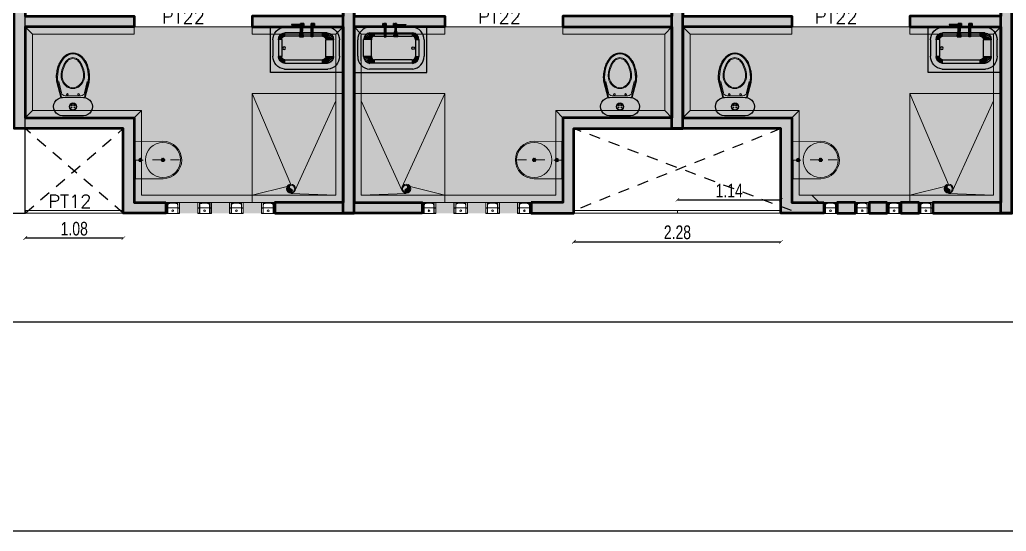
# Model space of a CAD drawing. Header units: metres. Extents: x 167 to 250, y 44 to 219.
# Drawn here: x 178.85 to 189.71, y 95.22 to 100.86 of the extents above; entities that cross this region are included whole.
import ezdxf

# ---------------------------------------------------------------- set-up
doc = ezdxf.new("R2010")
doc.units = ezdxf.units.M
doc.set_wipeout_variables(frame=1)
doc.linetypes.add('06-PT1-01$0$HIDDEN2', pattern=[0.1875, 0.125, -0.0625])
doc.linetypes.add('TRAZO_Y_PUNTO2', pattern=[0.5, 0.25, -0.125, 0, -0.125])
for name, color, linetype, lineweight in [('08', 8, 'Continuous', 0), ('A-MUEB-FIJO', 44, 'Continuous', 15), ('A-MURO', 7, 'Continuous', 50), ('A-PISO -ACHU', 55, 'Continuous', 0), ('A-PLAN-ACHU4', 251, 'Continuous', 5), ('A-PLAN-ACHU5', 252, 'Continuous', 5), ('A-PUER', 36, 'Continuous', 13), ('A_ACHURADO', 253, 'Continuous', 13), ('H_ACCESORIOS DESAGUES', 160, 'Continuous', 20), ('muros', 5, 'Continuous', 25), ('puntea', 253, '06-PT1-01$0$HIDDEN2', 25)]:
    doc.layers.add(name, color=color, linetype=linetype, lineweight=lineweight)
doc.layers.add('A_MOBILIARIO', color=8, linetype='Continuous')
doc.layers.add('A_TEXTO', color=130, linetype='Continuous')
doc.styles.add('CORDENADAS', font='romans.shx', dxfattribs={"height": 1})
doc.styles.add('ING_75', font='swisscl.ttf', dxfattribs={"height": 0.15})
doc.dimstyles.new('ESC_1_75_ING', dxfattribs={"dimtxt": 0.15, "dimasz": 0.04, "dimexe": 0, "dimexo": 0, "dimgap": 0.0263, "dimtad": 1, "dimzin": 4, "dimdsep": 46, "dimtxsty": 'ING_75', "dimblk": 'ARCHTICK', "dimcen": 0.06, "dimse1": 1, "dimse2": 1, "dimclrd": 256, "dimclre": 2, "dimclrt": 1, "dimadec": 0, "dimazin": 0, "dimtfac": 1, "dimtix": 1, "dimtmove": 2, "dimatfit": 3, "dimldrblk": 'ARCHTICK', "dimfxl": 0, "dimtvp": 1.75, "dimtolj": 1, "dimtzin": 4, "dimarcsym": 0})
pattern_1 = [(0, (0, -0.231), (0, 6.985), [5.08, -1.905]), (90, (0, -0.231), (-6.985, 4e-16), [5.08, -1.905])]
pattern_2 = [(0, (0, 0), (0, 6.985), [5.08, -1.905]), (90, (0, 0), (-6.985, 4e-16), [5.08, -1.905])]
pattern_3 = [(0, (5e-13, -0.625), (0, 6.985), [5.08, -1.905]), (90, (5e-13, -0.625), (-6.985, 4e-16), [5.08, -1.905])]

# ---------------------------------------------------------------- blocks, each defined once
blk = doc.blocks.new('Ventana')
at = {"layer": 'A-PLAN-ACHU4', "lineweight": 0}
blk.add_lwpolyline([(70.011, 22.304), (70.011, 22.184), (69.861, 22.184), (69.861, 22.304)], close=True, dxfattribs=at)
at = {"layer": 'A-PLAN-ACHU5', "lineweight": 0}
for points in [[(69.861, 22.244), (69.861, 22.304), (69.882, 22.304), (69.882, 22.244)], [(69.863, 22.246), (69.863, 22.303), (69.881, 22.303), (69.881, 22.246)], [(69.908, 22.304), (69.882, 22.304), (69.882, 22.279), (69.885, 22.279), (69.885, 22.301), (69.908, 22.301)], [(69.991, 22.244), (69.991, 22.304), (69.882, 22.304), (69.882, 22.244)], [(69.885, 22.295), (69.904, 22.295), (69.904, 22.292), (69.885, 22.292)], [(69.965, 22.304), (69.991, 22.304), (69.991, 22.279), (69.987, 22.279), (69.987, 22.301), (69.965, 22.301)], [(69.987, 22.295), (69.968, 22.295), (69.968, 22.292), (69.987, 22.292)], [(70.011, 22.244), (70.011, 22.304), (69.991, 22.304), (69.991, 22.244)], [(70.01, 22.246), (70.01, 22.303), (69.992, 22.303), (69.992, 22.246)], [(69.861, 22.184), (69.861, 22.244), (69.882, 22.244), (69.882, 22.184)], [(69.863, 22.186), (69.863, 22.243), (69.881, 22.243), (69.881, 22.186)], [(69.991, 22.184), (69.991, 22.244), (69.882, 22.244), (69.882, 22.184)], [(70.011, 22.184), (70.011, 22.244), (69.991, 22.244), (69.991, 22.184)], [(70.01, 22.186), (70.01, 22.243), (69.992, 22.243), (69.992, 22.186)]]:
    blk.add_lwpolyline(points, close=True, dxfattribs=at)
at = {"layer": 'A-PLAN-ACHU5', "lineweight": 0, "elevation": 0}
blk.add_lwpolyline([(69.885, 22.301), (69.987, 22.301), (69.987, 22.295), (69.885, 22.295)], close=True, dxfattribs=at)
at = {"layer": 'A-PLAN-ACHU5', "lineweight": 0}
blk.add_circle((69.936, 22.214), 0.00952, dxfattribs=at)
blk = doc.blocks.new('lavam_sm-001-p')
blk.add_wipeout([(0, 0.206), (0.317, 0.206), (0.34, 0.205), (0.358, 0.202), (0.382, 0.196), (0.4, 0.189), (0.414, 0.182), (0.426, 0.175), (0.445, 0.162), (0.452, 0.156), (0.459, 0.149), (0.467, 0.141), (0.475, 0.133), (0.482, 0.123), (0.497, 0.101), (0.5, 0.094), (0.505, 0.084), (0.509, 0.074), (0.513, 0.064), (0.515, 0.056), (0.517, 0.049), (0.518, 0.043), (0.52, 0.033), (0.521, 0.026), (0.522, 0.02), (0.523, 0.013), (0.523, 0.006), (0.523, 0), (0.523, -0.014), (0.522, -0.024), (0.52, -0.034), (0.519, -0.038), (0.518, -0.044), (0.517, -0.05), (0.512, -0.067), (0.512, -0.067), (0.509, -0.074), (0.508, -0.078), (0.505, -0.084), (0.503, -0.09), (0.501, -0.093), (0.497, -0.099), (0.495, -0.104), (0.486, -0.118), (0.482, -0.124), (0.48, -0.126), (0.48, -0.126), (0.475, -0.133), (0.472, -0.135), (0.469, -0.139), (0.466, -0.142), (0.463, -0.146), (0.456, -0.152), (0.454, -0.154), (0.448, -0.159), (0.443, -0.163), (0.433, -0.171), (0.426, -0.175), (0.422, -0.177), (0.419, -0.179), (0.412, -0.183), (0.408, -0.185), (0.396, -0.191), (0.396, -0.191), (0.381, -0.196), (0.375, -0.198), (0.365, -0.201), (0.357, -0.203), (0.35, -0.204), (0.335, -0.206), (0.335, -0.206), (0.231, -0.206), (0.207, -0.206), (0.191, -0.206), (0.165, -0.206), (0.139, -0.206), (0, -0.206)])
h = blk.add_hatch(color=255)
h.dxf.hatch_style = 1
h.paths.add_polyline_path([(0, 0.206), (0.013, 0.206), (0.013, -0.206), (0, -0.206)])
h = blk.add_hatch(color=255)
h.dxf.hatch_style = 1
edge = h.paths.add_edge_path()
edge.add_line((0.013, 0.206), (0.013, -0.206))
edge.add_line((0.013, -0.206), (0.317, -0.206))
edge.add_arc((0.317, 0), 0.206, 270, 450)
edge.add_line((0.317, 0.206), (0.013, 0.206))
edge = h.paths.add_edge_path(flags=16)
edge.add_arc((0.317, 0), 0.194, 0, 360)
h = blk.add_hatch(color=255)
h.dxf.hatch_style = 1
edge = h.paths.add_edge_path()
edge.add_arc((0.317, 0), 0.194, 0, 360)
edge = h.paths.add_edge_path(flags=16)
edge.add_arc((0.309, 0.013), 0.00516, 0, 360)
edge = h.paths.add_edge_path(flags=16)
edge.add_arc((0.324, 0.013), 0.00516, 0, 360)
edge = h.paths.add_edge_path(flags=17)
edge.add_arc((0.332, 0), 0.00516, 0, 360)
edge = h.paths.add_edge_path(flags=16)
edge.add_arc((0.324, -0.013), 0.00516, 0, 360)
edge = h.paths.add_edge_path(flags=16)
edge.add_arc((0.309, -0.013), 0.00516, 0, 360)
edge = h.paths.add_edge_path(flags=16)
edge.add_arc((0.301, 0), 0.00516, 0, 360)
edge = h.paths.add_edge_path(flags=17)
edge.add_arc((0.317, 0), 0.00516, 0, 360)
h = blk.add_hatch(color=253)
h.dxf.hatch_style = 1
edge = h.paths.add_edge_path()
edge.add_arc((0.068, 0), 0.02, 0, 360)
blk.add_lwpolyline([(0, 0.206), (0.013, 0.206), (0.013, -0.206), (0, -0.206)], close=True)
blk.add_lwpolyline([(0.013, 0.206), (0.013, -0.206), (0.317, -0.206, 1), (0.317, 0.206)], format="xyb", close=True)
at = {"color": 252, "linetype": 'TRAZO_Y_PUNTO2', "ltscale": 0.1}
blk.add_lwpolyline([(0, 0), (0.582, 0.001)], dxfattribs=at)
for centre, radius in [((0.317, 0), 0.194), ((0.068, 0), 0.02)]:
    blk.add_circle(centre, radius)
at = {"color": 251, "lineweight": 0}
for centre in [(0.301, 0), (0.309, 0.013), (0.317, 0), (0.324, 0.013), (0.332, 0), (0.309, -0.013), (0.324, -0.013)]:
    blk.add_circle(centre, 0.00516, dxfattribs=at)
blk = doc.blocks.new('LAVACOLAS PLANTA')
at = {"layer": 'A_MOBILIARIO', "true_color": 0xffffff}
h = blk.add_hatch(color=7, dxfattribs=at)
h.dxf.hatch_style = 1
h.paths.add_polyline_path([(3251.922, 1626.707), (3251.286, 1626.707, 0.396254), (3251.113, 1626.517), (3251.113, 1626.274, 0.395263), (3251.285, 1626.085), (3251.924, 1626.084, 0.377674), (3252.093, 1626.276), (3252.093, 1626.516, 0.382911)])
h = blk.add_hatch(dxfattribs=at)
h.set_pattern_fill('ANGLE')
h.set_pattern_definition(pattern_2)
h.paths.add_polyline_path([(3252.063, 1626.522, 0.386522), (3251.924, 1626.671), (3251.291, 1626.671, 0.394923), (3251.15, 1626.52), (3251.15, 1626.271, 0.390683), (3251.288, 1626.121), (3251.924, 1626.121, 0.394857), (3252.063, 1626.274)])
h = blk.add_hatch(dxfattribs=at)
h.set_pattern_fill('ANGLE')
h.set_pattern_definition(pattern_2)
h.paths.add_polyline_path([(3252.063, 1626.517, 0.395749), (3251.924, 1626.671), (3251.289, 1626.671, 0.397231), (3251.15, 1626.517), (3251.15, 1626.274, 0.395787), (3251.288, 1626.121), (3251.924, 1626.121, 0.394857), (3252.063, 1626.274)])
h = blk.add_hatch(color=7, dxfattribs=at)
h.dxf.hatch_style = 1
h.paths.add_polyline_path([(3251.489, 1626.759), (3251.481, 1626.759), (3251.481, 1626.724), (3251.489, 1626.724)])
h = blk.add_hatch(dxfattribs=at)
h.set_pattern_fill('ANGLE')
h.set_pattern_definition(pattern_1)
h.paths.add_polyline_path([(3251.489, 1626.718), (3251.481, 1626.718), (3251.481, 1626.683), (3251.489, 1626.683)])
h = blk.add_hatch(dxfattribs=at)
h.set_pattern_fill('ANGLE')
h.set_pattern_definition(pattern_3)
h.paths.add_polyline_path([(3251.489, 1626.718), (3251.481, 1626.718), (3251.481, 1626.683), (3251.489, 1626.683)])
h = blk.add_hatch(color=7, dxfattribs=at)
h.dxf.hatch_style = 1
h.paths.add_polyline_path([(3251.503, 1626.759), (3251.489, 1626.759), (3251.489, 1626.724), (3251.503, 1626.724)])
h = blk.add_hatch(dxfattribs=at)
h.set_pattern_fill('ANGLE')
h.set_pattern_definition(pattern_1)
h.paths.add_polyline_path([(3251.503, 1626.718), (3251.489, 1626.718), (3251.489, 1626.683), (3251.503, 1626.683)])
h = blk.add_hatch(dxfattribs=at)
h.set_pattern_fill('ANGLE')
h.set_pattern_definition(pattern_3)
h.paths.add_polyline_path([(3251.503, 1626.718), (3251.489, 1626.718), (3251.489, 1626.683), (3251.503, 1626.683)])
h = blk.add_hatch(color=7, dxfattribs=at)
h.dxf.hatch_style = 1
h.paths.add_polyline_path([(3251.53, 1626.759), (3251.503, 1626.759), (3251.503, 1626.724), (3251.53, 1626.724)])
h = blk.add_hatch(color=7, dxfattribs=at)
h.dxf.hatch_style = 1
h.paths.add_polyline_path([(3251.53, 1626.724), (3251.503, 1626.724), (3251.503, 1626.561), (3251.53, 1626.561)])
h = blk.add_hatch(dxfattribs=at)
h.set_pattern_fill('ANGLE')
h.set_pattern_definition(pattern_1)
h.paths.add_polyline_path([(3251.53, 1626.718), (3251.503, 1626.718), (3251.503, 1626.683), (3251.53, 1626.683)])
h = blk.add_hatch(dxfattribs=at)
h.set_pattern_fill('ANGLE')
h.set_pattern_definition(pattern_3)
h.paths.add_polyline_path([(3251.53, 1626.718), (3251.503, 1626.718), (3251.503, 1626.683), (3251.53, 1626.683)])
h = blk.add_hatch(dxfattribs=at)
h.set_pattern_fill('ANGLE')
h.set_pattern_definition(pattern_1)
h.paths.add_polyline_path([(3251.53, 1626.683), (3251.503, 1626.683), (3251.503, 1626.52), (3251.53, 1626.52)])
h = blk.add_hatch(dxfattribs=at)
h.set_pattern_fill('ANGLE')
h.set_pattern_definition(pattern_3)
h.paths.add_polyline_path([(3251.53, 1626.683), (3251.503, 1626.683), (3251.503, 1626.52), (3251.53, 1626.52)])
h = blk.add_hatch(color=7, dxfattribs=at)
h.dxf.hatch_style = 1
h.paths.add_polyline_path([(3251.645, 1626.759), (3251.638, 1626.759), (3251.638, 1626.724), (3251.645, 1626.724)])
h = blk.add_hatch(dxfattribs=at)
h.set_pattern_fill('ANGLE')
h.set_pattern_definition(pattern_1)
h.paths.add_polyline_path([(3251.645, 1626.718), (3251.638, 1626.718), (3251.638, 1626.683), (3251.645, 1626.683)])
h = blk.add_hatch(dxfattribs=at)
h.set_pattern_fill('ANGLE')
h.set_pattern_definition(pattern_3)
h.paths.add_polyline_path([(3251.645, 1626.718), (3251.638, 1626.718), (3251.638, 1626.683), (3251.645, 1626.683)])
h = blk.add_hatch(color=7, dxfattribs=at)
h.dxf.hatch_style = 1
h.paths.add_polyline_path([(3251.659, 1626.759), (3251.645, 1626.759), (3251.645, 1626.724), (3251.659, 1626.724)])
h = blk.add_hatch(dxfattribs=at)
h.set_pattern_fill('ANGLE')
h.set_pattern_definition(pattern_1)
h.paths.add_polyline_path([(3251.659, 1626.718), (3251.645, 1626.718), (3251.645, 1626.683), (3251.659, 1626.683)])
h = blk.add_hatch(dxfattribs=at)
h.set_pattern_fill('ANGLE')
h.set_pattern_definition(pattern_3)
h.paths.add_polyline_path([(3251.659, 1626.718), (3251.645, 1626.718), (3251.645, 1626.683), (3251.659, 1626.683)])
h = blk.add_hatch(color=7, dxfattribs=at)
h.dxf.hatch_style = 1
h.paths.add_polyline_path([(3251.686, 1626.759), (3251.659, 1626.759), (3251.659, 1626.724), (3251.686, 1626.724)])
h = blk.add_hatch(color=7, dxfattribs=at)
h.dxf.hatch_style = 1
h.paths.add_polyline_path([(3251.686, 1626.724), (3251.659, 1626.724), (3251.659, 1626.65), (3251.686, 1626.65)])
h = blk.add_hatch(dxfattribs=at)
h.set_pattern_fill('ANGLE')
h.set_pattern_definition(pattern_1)
h.paths.add_polyline_path([(3251.686, 1626.718), (3251.659, 1626.718), (3251.659, 1626.683), (3251.686, 1626.683)])
h = blk.add_hatch(dxfattribs=at)
h.set_pattern_fill('ANGLE')
h.set_pattern_definition(pattern_3)
h.paths.add_polyline_path([(3251.686, 1626.718), (3251.659, 1626.718), (3251.659, 1626.683), (3251.686, 1626.683)])
h = blk.add_hatch(dxfattribs=at)
h.set_pattern_fill('ANGLE')
h.set_pattern_definition(pattern_1)
h.paths.add_polyline_path([(3251.686, 1626.683), (3251.659, 1626.683), (3251.659, 1626.609), (3251.686, 1626.609)])
h = blk.add_hatch(dxfattribs=at)
h.set_pattern_fill('ANGLE')
h.set_pattern_definition(pattern_3)
h.paths.add_polyline_path([(3251.686, 1626.683), (3251.659, 1626.683), (3251.659, 1626.609), (3251.686, 1626.609)])
h = blk.add_hatch(color=7, dxfattribs=at)
h.dxf.hatch_style = 1
h.paths.add_polyline_path([(3251.82, 1626.745), (3251.686, 1626.745), (3251.686, 1626.737), (3251.82, 1626.737)])
h = blk.add_hatch(dxfattribs=at)
h.set_pattern_fill('ANGLE')
h.set_pattern_definition(pattern_1)
h.paths.add_polyline_path([(3251.82, 1626.704), (3251.686, 1626.704), (3251.686, 1626.696), (3251.82, 1626.696)])
h = blk.add_hatch(dxfattribs=at)
h.set_pattern_fill('ANGLE')
h.set_pattern_definition(pattern_3)
h.paths.add_polyline_path([(3251.82, 1626.704), (3251.686, 1626.704), (3251.686, 1626.696), (3251.82, 1626.696)])
h = blk.add_hatch(color=7, dxfattribs=at)
h.dxf.hatch_style = 1
h.paths.add_polyline_path([(3251.686, 1626.65), (3251.659, 1626.65), (3251.643, 1626.576), (3251.702, 1626.576)])
h = blk.add_hatch(dxfattribs=at)
h.set_pattern_fill('ANGLE')
h.set_pattern_definition(pattern_1)
h.paths.add_polyline_path([(3251.686, 1626.609), (3251.659, 1626.609), (3251.643, 1626.535), (3251.702, 1626.535)])
h = blk.add_hatch(dxfattribs=at)
h.set_pattern_fill('ANGLE')
h.set_pattern_definition(pattern_3)
h.paths.add_polyline_path([(3251.686, 1626.609), (3251.659, 1626.609), (3251.643, 1626.535), (3251.702, 1626.535)])
h = blk.add_hatch(color=7, dxfattribs=at)
h.dxf.hatch_style = 1
h.paths.add_polyline_path([(3251.702, 1626.576), (3251.643, 1626.576), (3251.643, 1626.56), (3251.702, 1626.56)])
h = blk.add_hatch(dxfattribs=at)
h.set_pattern_fill('ANGLE')
h.set_pattern_definition(pattern_1)
h.paths.add_polyline_path([(3251.702, 1626.535), (3251.643, 1626.535), (3251.643, 1626.519), (3251.702, 1626.519)])
h = blk.add_hatch(dxfattribs=at)
h.set_pattern_fill('ANGLE')
h.set_pattern_definition(pattern_3)
h.paths.add_polyline_path([(3251.702, 1626.535), (3251.643, 1626.535), (3251.643, 1626.519), (3251.702, 1626.519)])
at = {"layer": 'A_MOBILIARIO'}
for points in [[(3251.286, 1626.707), (3251.503, 1626.707)], [(3251.53, 1626.707), (3251.659, 1626.707)], [(3251.686, 1626.65), (3251.686, 1626.759), (3251.659, 1626.759), (3251.659, 1626.65)], [(3251.686, 1626.707), (3251.922, 1626.707)], [(3251.2, 1626.27), (3251.2, 1626.522)], [(3251.314, 1626.521), (3251.2, 1626.522)], [(3251.314, 1626.528), (3251.201, 1626.536)], [(3251.316, 1626.535), (3251.205, 1626.552)], [(3251.319, 1626.544), (3251.213, 1626.571)], [(3251.323, 1626.55), (3251.229, 1626.592)], [(3251.327, 1626.554), (3251.253, 1626.609)], [(3251.333, 1626.56), (3251.274, 1626.617)], [(3251.292, 1626.621), (3251.503, 1626.621)], [(3251.34, 1626.565), (3251.3, 1626.621)], [(3251.314, 1626.267), (3251.314, 1626.519)], [(3251.349, 1626.568), (3251.323, 1626.621)], [(3251.356, 1626.57), (3251.345, 1626.621)], [(3251.361, 1626.571), (3251.361, 1626.621)], [(3251.361, 1626.571), (3251.503, 1626.571)], [(3251.53, 1626.621), (3251.653, 1626.621)], [(3251.53, 1626.571), (3251.643, 1626.571)], [(3251.643, 1626.576), (3251.659, 1626.65)], [(3251.659, 1626.65), (3251.686, 1626.65)], [(3251.659, 1626.576), (3251.686, 1626.576)], [(3251.702, 1626.576), (3251.686, 1626.65)], [(3251.693, 1626.621), (3251.92, 1626.621)], [(3251.702, 1626.571), (3251.916, 1626.571)], [(3251.919, 1626.571), (3251.919, 1626.621)], [(3251.923, 1626.57), (3251.934, 1626.619)], [(3251.931, 1626.568), (3251.953, 1626.613)], [(3251.939, 1626.565), (3251.968, 1626.604)], [(3251.946, 1626.56), (3251.981, 1626.594)], [(3251.952, 1626.554), (3251.991, 1626.583)], [(3251.956, 1626.55), (3252, 1626.57)], [(3251.96, 1626.544), (3252.007, 1626.556)], [(3251.963, 1626.535), (3252.011, 1626.542)], [(3251.963, 1626.522), (3251.963, 1626.27)], [(3251.965, 1626.528), (3252.013, 1626.532)], [(3251.966, 1626.521), (3252.013, 1626.521)], [(3252.013, 1626.522), (3252.013, 1626.27)], [(3251.113, 1626.274), (3251.113, 1626.517)], [(3252.093, 1626.517), (3252.093, 1626.274)], [(3251.314, 1626.27), (3251.2, 1626.27)], [(3251.314, 1626.263), (3251.201, 1626.255)], [(3251.316, 1626.256), (3251.205, 1626.24)], [(3251.319, 1626.248), (3251.213, 1626.221)], [(3251.323, 1626.241), (3251.229, 1626.2)], [(3251.327, 1626.237), (3251.253, 1626.183)], [(3251.333, 1626.232), (3251.274, 1626.174)], [(3251.946, 1626.232), (3251.981, 1626.198)], [(3251.952, 1626.237), (3251.991, 1626.209)], [(3251.956, 1626.241), (3252, 1626.222)], [(3251.96, 1626.248), (3252.007, 1626.236)], [(3251.963, 1626.256), (3252.011, 1626.249)], [(3251.965, 1626.263), (3252.013, 1626.26)], [(3251.966, 1626.27), (3252.013, 1626.27)], [(3251.924, 1626.084), (3251.285, 1626.085)], [(3251.92, 1626.171), (3251.292, 1626.171)], [(3251.34, 1626.227), (3251.3, 1626.171)], [(3251.349, 1626.223), (3251.323, 1626.171)], [(3251.356, 1626.221), (3251.345, 1626.171)], [(3251.916, 1626.221), (3251.361, 1626.221)], [(3251.361, 1626.171), (3251.361, 1626.221)], [(3251.919, 1626.171), (3251.919, 1626.221)], [(3251.923, 1626.221), (3251.934, 1626.173)], [(3251.931, 1626.223), (3251.953, 1626.179)], [(3251.939, 1626.227), (3251.968, 1626.187)]]:
    blk.add_lwpolyline(points, dxfattribs=at)
for points in [[(3251.53, 1626.759), (3251.53, 1626.724), (3251.481, 1626.724), (3251.481, 1626.759)], [(3251.481, 1626.759), (3251.481, 1626.724), (3251.489, 1626.724), (3251.489, 1626.759)], [(3251.53, 1626.561), (3251.53, 1626.759), (3251.503, 1626.759), (3251.503, 1626.561)], [(3251.638, 1626.759), (3251.638, 1626.724), (3251.645, 1626.724), (3251.645, 1626.759)], [(3251.686, 1626.759), (3251.686, 1626.724), (3251.638, 1626.724), (3251.638, 1626.759)], [(3251.82, 1626.737), (3251.686, 1626.737), (3251.686, 1626.745), (3251.82, 1626.745)], [(3251.643, 1626.576), (3251.702, 1626.576), (3251.702, 1626.56), (3251.643, 1626.56)]]:
    blk.add_lwpolyline(points, close=True, dxfattribs=at)
blk.add_circle((3251.928, 1626.396), 0.0199, dxfattribs=at)
for centre, radius, start, end in [((3251.301, 1626.52), 0.188, 94.3534, 180.8181), ((3251.901, 1626.516), 0.192, 0.4751, 83.8077), ((3251.301, 1626.52), 0.101, 94.641, 181.0131), ((3251.365, 1626.52), 0.0511, 94.641, 181.0131), ((3251.912, 1626.52), 0.0511, 358.9869, 85.359), ((3251.912, 1626.52), 0.101, 358.9869, 85.359), ((3251.301, 1626.271), 0.188, 178.9869, 265.359), ((3251.301, 1626.271), 0.101, 178.9869, 265.359), ((3251.365, 1626.271), 0.0511, 178.9869, 265.359), ((3251.912, 1626.271), 0.0511, 274.641, 1.0131), ((3251.912, 1626.271), 0.101, 274.641, 1.0131), ((3251.9, 1626.276), 0.193, 277.239, 359.6001)]:
    blk.add_arc(centre, radius, start, end, dxfattribs=at)
blk = doc.blocks.new('sifon')
at = {"lineweight": 0, "transparency": 33554508}
blk.add_hatch(color=252, dxfattribs=at).paths.add_polyline_path([(0, 0, -0.810345), (0, 0.04, -1), (0, -0.04, 0.786303)])
at = {"color": 252, "lineweight": 0}
for radius in [0.0495, 0.0397]:
    blk.add_circle((0, 0), radius, dxfattribs=at)
for centre, radius, start, end in [((0.004, 0.02, 0), 0.0203, 101.9608, 258.0384), ((-0.005, -0.02, 0), 0.0204, 283.6434, 76.3558)]:
    blk.add_arc(centre, radius, start, end, dxfattribs=at)
blk = doc.blocks.new('_ArchTick')
at = {"color": 0, "linetype": 'ByBlock', "const_width": 0.15}
blk.add_lwpolyline([(-0.5, -0.5), (0.5, 0.5)], dxfattribs=at)
blk = doc.blocks.new('*D774')
at = {"layer": 'Defpoints', "color": 0, "transparency": 16777216}
for p in [(178.913, 99.657), (179.993, 98.725), (178.913, 98.452)]:
    blk.add_point(p, dxfattribs=at)
at = {"layer": 'muros', "lineweight": -2, "transparency": 16777216}
blk.add_line((179.993, 98.452), (178.913, 98.452), dxfattribs=at)
at = {"layer": 'muros', "lineweight": -2, "transparency": 16777216, "xscale": 0.04, "yscale": 0.04, "zscale": 0.04, "rotation": 180}
blk.add_blockref('_ArchTick', (178.913, 98.452), dxfattribs=at)
at = {"layer": 'muros', "lineweight": -2, "transparency": 16777216, "xscale": 0.04, "yscale": 0.04, "zscale": 0.04}
blk.add_blockref('_ArchTick', (179.993, 98.452), dxfattribs=at)
at = {"layer": 'muros', "color": 1, "transparency": 16777216, "insert": (179.453, 98.555), "char_height": 0.15, "attachment_point": 5, "style": 'ING_75'}
blk.add_mtext('\\A1;1.08', dxfattribs=at)
blk = doc.blocks.new('Baño Niño')
at = {"layer": 'A_ACHURADO', "true_color": 0xffffff}
h = blk.add_hatch(color=7, dxfattribs=at)
h.dxf.hatch_style = 1
h.paths.add_polyline_path([(0.0829, -0.005), (-0.0829, -0.005, 1), (-0.0829, -0.1502), (0.0829, -0.1502, 1)])
h.paths.add_polyline_path([(0.0947, -0.1502), (-0.0947, -0.1502), (-0.1257, -0.2696, 0.041632), (-0.1302, -0.3001, 0.015351), (-0.1305, -0.3113, 0.012293), (-0.1301, -0.3252, 0.03871), (-0.1223, -0.3769, 0.032417), (-0.1113, -0.4119, 0.004366), (-0.11, -0.415, 0.05095), (-0.0896, -0.4525, 0.033971), (-0.0732, -0.4726, 0.012034), (-0.0676, -0.4783, 0.07869), (-0.0418, -0.4956, 0.061763), (-0.0155, -0.5037, 0.039178), (0, -0.5049, 0.039109), (0.0155, -0.5037, 0.089224), (0.0514, -0.4906, 0.068002), (0.0723, -0.4737, 0.003797), (0.0742, -0.4715, 0.030058), (0.0947, -0.4447, 0.050849), (0.112, -0.4099, 0.027883), (0.1255, -0.3625, 0.043283), (0.1305, -0.3138, 0.046588), (0.1257, -0.2696)])
for points in [[(0.0829, -0.1502, 1), (0.0829, -0.005), (-0.0829, -0.005, 1), (-0.0829, -0.1502)], [(-0.091, -0.1502), (-0.0947, -0.1502), (-0.1257, -0.2696, 0.075478), (-0.1301, -0.3252, 0.03871), (-0.1223, -0.3769, 0.043116), (-0.11, -0.415, 0.05095), (-0.0896, -0.4525, 0.051053), (-0.0676, -0.4783, 0.086604), (-0.0418, -0.4956, 0.061763), (-0.0155, -0.5037, 0.08632), (0.0155, -0.5037, 0.089224), (0.0514, -0.4906, 0.08292), (0.0742, -0.4715, 0.030058), (0.0947, -0.4447, 0.064909), (0.112, -0.4101, 0.02795), (0.1255, -0.3625, 0.059134), (0.1305, -0.3138, 0.046588), (0.1257, -0.2696), (0.0947, -0.1502), (0.091, -0.1502)]]:
    blk.add_lwpolyline(points, format="xyb")
at = {"layer": '08'}
for p, q in [((-0.0947, -0.1502), (-0.1257, -0.2696)), ((-0.1196, -0.276), (-0.091, -0.1502)), ((-0.0947, -0.1502), (0.0947, -0.1502)), ((0.0864, -0.1502), (-0.0864, -0.1502)), ((0.1196, -0.276), (0.091, -0.1502)), ((-0.1136, -0.2773), (-0.0925, -0.1875)), ((-0.0625, -0.1631), (0.0625, -0.1631)), ((0.1136, -0.2773), (0.0925, -0.1875))]:
    blk.add_line(p, q, dxfattribs=at)
blk.add_lwpolyline([(-0.0123, -0.0859, -1), (-0.0101, -0.0844, 0.532505), (0.0101, -0.0844, -1), (0.0123, -0.0859, -0.532505)], format="xyb", close=True, dxfattribs=at)
for centre, radius in [((0, -0.0776), 0.03), ((0, -0.0776), 0.025), ((-0.0101, -0.0708), 0.00261), ((0.0101, -0.0708), 0.00261), ((-0.0449, -0.1751), 0.00691), ((0.0449, -0.1751), 0.00691)]:
    blk.add_circle(centre, radius, dxfattribs=at)
for centre, radius, start, end in [((-0.0625, -0.1938), 0.0306, 90, 168.29554), ((-0.0007, -0.3055), 0.0849, 90.22001, 132.08813), ((-0.0007, -0.3055), 0.0773, 90.22001, 132.11427), ((-0.0014, -0.3055), 0.0849, 47.91187, 89.77999), ((-0.0014, -0.3055), 0.0773, 47.88573, 89.77999), ((0.0625, -0.1938), 0.0306, 11.70446, 90), ((0.0504, -0.3113), 0.1809, 166.7026, 180), ((0.1526, -0.3093), 0.2831, 180.40002, 201.25676), ((0.0504, -0.3113), 0.1736, 168.29554, 180), ((0.1526, -0.3093), 0.2757, 180.41068, 201.25676), ((-0.0008, -0.3248), 0.0938, 169.74826, 190.04581), ((0.0146, -0.324), 0.1089, 131.55563, 171.59835), ((-0.0008, -0.3248), 0.0862, 169.66664, 190.17775), ((0.0146, -0.324), 0.1013, 131.53547, 171.66825), ((-0.0167, -0.324), 0.1013, 8.33175, 48.46453), ((-0.0167, -0.324), 0.1089, 8.40165, 48.44437), ((-0.0013, -0.3248), 0.0862, 349.82225, 10.33336), ((-0.0013, -0.3248), 0.0938, 349.95419, 10.25174), ((-0.1526, -0.3093), 0.2757, 338.74324, 359.58932), ((-0.1526, -0.3093), 0.2831, 338.74324, 359.59998), ((-0.0504, -0.3113), 0.1736, 0, 11.70446), ((-0.0504, -0.3113), 0.1809, 0, 13.2974), ((0.1293, -0.3137), 0.2242, 187.02652, 201.96806), ((0.1293, -0.3137), 0.2165, 186.97265, 201.98894), ((-0.1314, -0.3137), 0.2165, 338.01106, 353.02735), ((-0.1314, -0.3137), 0.2242, 338.03194, 352.97348), ((0.0669, -0.3426), 0.1912, 201.25676, 223.28454), ((0.0669, -0.3426), 0.1838, 201.25676, 223.28454), ((0.0602, -0.3449), 0.1485, 200.78805, 223.46959), ((0.0602, -0.3449), 0.1409, 200.75624, 223.61759), ((0, -0.4056), 0.0919, 223.28454, 270), ((-0.0097, -0.4173), 0.0481, 218.16781, 253.43432), ((-0.0097, -0.4173), 0.0405, 217.68259, 254.1454), ((0, -0.4112), 0.0572, 245.849, 268.97195), ((0, -0.4112), 0.0496, 245.26019, 268.97195), ((-0.0021, -0.4112), 0.0496, 271.02805, 294.73981), ((-0.0021, -0.4112), 0.0572, 271.02805, 294.151), ((0, -0.4056), 0.0919, 270, 316.71546), ((0.0076, -0.4173), 0.0405, 285.8546, 322.31741), ((0.0076, -0.4173), 0.0481, 286.56568, 321.83219), ((-0.0624, -0.3449), 0.1409, 316.38241, 339.24376), ((-0.0624, -0.3449), 0.1485, 316.53041, 339.21195), ((-0.0669, -0.3426), 0.1838, 316.71546, 338.74324), ((-0.0669, -0.3426), 0.1912, 316.71546, 338.74324), ((0, -0.4056), 0.0993, 223.28454, 270), ((0, -0.4056), 0.0993, 270, 316.71546)]:
    blk.add_arc(centre, radius, start, end, dxfattribs=at)
blk = doc.blocks.new('*D844')
at = {"layer": 'Defpoints', "color": 0, "transparency": 16777216}
for p in [(184.953, 98.725), (187.233, 98.725), (187.233, 98.412)]:
    blk.add_point(p, dxfattribs=at)
at = {"layer": 'muros', "lineweight": -2, "transparency": 16777216}
blk.add_line((184.953, 98.412), (187.233, 98.412), dxfattribs=at)
at = {"layer": 'muros', "lineweight": -2, "transparency": 16777216, "xscale": 0.04, "yscale": 0.04, "zscale": 0.04, "rotation": 180}
blk.add_blockref('_ArchTick', (184.953, 98.412), dxfattribs=at)
at = {"layer": 'muros', "lineweight": -2, "transparency": 16777216, "xscale": 0.04, "yscale": 0.04, "zscale": 0.04}
blk.add_blockref('_ArchTick', (187.233, 98.412), dxfattribs=at)
at = {"layer": 'muros', "color": 1, "transparency": 16777216, "insert": (186.093, 98.515), "char_height": 0.15, "attachment_point": 5, "style": 'ING_75'}
blk.add_mtext('\\A1;2.28', dxfattribs=at)
blk = doc.blocks.new('*D845')
at = {"layer": 'Defpoints', "color": 0, "transparency": 16777216}
for p in [(187.233, 98.874), (186.093, 98.725), (187.233, 98.725)]:
    blk.add_point(p, dxfattribs=at)
at = {"layer": 'muros', "lineweight": -2, "transparency": 16777216}
blk.add_line((186.093, 98.874), (187.233, 98.874), dxfattribs=at)
at = {"layer": 'muros', "lineweight": -2, "transparency": 16777216, "xscale": 0.04, "yscale": 0.04, "zscale": 0.04, "rotation": 180}
blk.add_blockref('_ArchTick', (186.093, 98.874), dxfattribs=at)
at = {"layer": 'muros', "lineweight": -2, "transparency": 16777216, "xscale": 0.04, "yscale": 0.04, "zscale": 0.04}
blk.add_blockref('_ArchTick', (187.233, 98.874), dxfattribs=at)
at = {"layer": 'muros', "color": 1, "transparency": 16777216, "insert": (186.663, 98.975), "char_height": 0.15, "attachment_point": 5, "style": 'ING_75'}
blk.add_mtext('\\A1;1.14', dxfattribs=at)

msp = doc.modelspace()

# ---------------------------------------------------------------- hatches: boundary and pattern name
at = {"layer": 'A-PISO -ACHU', "true_color": 0xc3d9df, "transparency": 33554534}
h = msp.add_hatch(color=254, dxfattribs=at)
h.dxf.hatch_style = 1
h.paths.add_polyline_path([(180.113, 98.845), (180.113, 99.777), (178.913, 99.777), (178.913, 100.777), (180.113, 100.777), (181.413, 100.777), (182.413, 100.777), (182.413, 98.845)])
h = msp.add_hatch(color=254, dxfattribs=at)
h.dxf.hatch_style = 1
h.paths.add_polyline_path([(184.833, 98.845), (184.833, 99.777), (186.033, 99.777), (186.033, 100.777), (184.833, 100.777), (183.533, 100.777), (182.533, 100.777), (182.533, 98.845)])
h = msp.add_hatch(color=254, dxfattribs=at)
h.dxf.hatch_style = 1
h.paths.add_polyline_path([(187.353, 98.845), (187.353, 99.777), (186.153, 99.777), (186.153, 100.777), (187.353, 100.777), (188.653, 100.777), (189.653, 100.777), (189.653, 98.845)])
at = {"layer": 'A-PLAN-ACHU5'}
h = msp.add_hatch(dxfattribs=at)
h.set_pattern_fill('AR-CONC', color=256, scale=0.0005, angle=180)
h.set_pattern_definition([(230, (208.66908, -81.53634), (-0.091092334, 0.007969543), [0.009525, -0.104775]), (175, (208.66908, -81.53634), (0.01762171, -0.095528423), [0.00762, -0.08382029]), (280.451445, (208.66149, -81.53567), (-0.073470624, -0.087558876), [0.008095004, -0.08904512]), (226.1842, (208.66908, -81.56174), (-0.13553952, 0.021021164), [0.0142875, -0.1571625]), (276.63556, (208.65779, -81.55998), (-0.11870207, -0.12371306), [0.01214251, -0.1335678]), (171.18415, (208.66908, -81.56174), (-0.11870207, -0.12371306), [0.01142998, -0.12572987]), (201, (208.65638, -81.55539), (-0.075807196, 0.0511326), [0.009525, -0.104775]), (146, (208.65638, -81.55539), (-0.030901014, -0.092093983), [0.00762, -0.08382]), (251.451445, (208.65006, -81.551126), (-0.10670821, -0.040961384), [0.008095004, -0.08904497]), (217.5, (208.66908, -81.536337), (-0.0015443016, -0.0422775194), [0, -0.082804, 0, -0.08509, 0, -0.0841375]), (187.5, (208.66908, -81.536337), (-0.033409831, -0.050090287), [0, -0.048514, 0, -0.080899, 0, -0.0320675]), (147.5, (208.697402, -81.536337), (-0.0677952976, 0.002864372), [0, -0.03175, 0, -0.09906, 0, -0.131445]), (137.5, (208.7101, -81.536337), (-0.07406459, -0.012713246), [0, -0.041275, 0, -0.065786, 0, -0.093345])])
h.paths.add_polyline_path([(192.073, 100.897), (193.273, 100.897), (193.273, 102.897), (192.023, 102.897), (192.023, 103.017), (193.393, 103.017), (193.393, 99.657), (192.193, 99.657), (192.193, 98.725), (191.723, 98.725), (191.723, 98.845), (192.073, 98.845), (192.073, 99.777), (193.273, 99.777), (193.273, 100.777), (192.073, 100.777)])
h.paths.add_polyline_path([(191.373, 98.845), (191.573, 98.845), (191.573, 98.725), (191.373, 98.725)])
h.paths.add_polyline_path([(191.023, 98.845), (191.223, 98.845), (191.223, 98.725), (191.023, 98.725)])
h.paths.add_polyline_path([(190.673, 98.845), (190.873, 98.845), (190.873, 98.725), (190.673, 98.725)], flags=17)
h.paths.add_polyline_path([(189.653, 103.017), (191.023, 103.017), (191.023, 102.897), (189.773, 102.897), (189.773, 100.897), (190.773, 100.897), (190.773, 100.777), (189.773, 100.777), (189.773, 98.845), (190.523, 98.845), (190.523, 98.725), (189.653, 98.725)])
at = {"layer": 'A_MOBILIARIO', "true_color": 0xffffff}
h = msp.add_hatch(color=7, dxfattribs=at)
h.dxf.hatch_style = 1
h.paths.add_polyline_path([(182.413, 100.777), (182.413, 100.277), (181.613, 100.277), (181.613, 100.777)])
h = msp.add_hatch(color=7, dxfattribs=at)
h.dxf.hatch_style = 1
h.paths.add_polyline_path([(182.533, 100.777), (182.533, 100.277), (183.333, 100.277), (183.333, 100.777)])
h = msp.add_hatch(color=7, dxfattribs=at)
h.dxf.hatch_style = 1
h.paths.add_polyline_path([(189.653, 100.777), (189.653, 100.277), (188.853, 100.277), (188.853, 100.777)])

# ---------------------------------------------------------------- linework, layer by layer
at = {"color": 252, "lineweight": 0}
for p, q in [((181.413, 100.045), (181.838, 99.044)), ((183.533, 100.045), (183.06, 99.008)), ((188.653, 100.045), (189.078, 99.044)), ((182.333, 99.965), (181.885, 98.98)), ((182.613, 99.965), (183.061, 98.98)), ((189.573, 99.965), (189.125, 98.98)), ((181.413, 98.925), (181.796, 99.022)), ((181.838, 98.945), (182.333, 98.925)), ((183.533, 98.925), (183.15, 99.022)), ((188.653, 98.925), (189.036, 99.022)), ((189.078, 98.945), (189.573, 98.925))]:
    msp.add_line(p, q, dxfattribs=at)
at = {"color": 1, "true_color": 0xff0f0f}
for points in [[(179.747, 100.777), (180.113, 100.777)], [(185.199, 100.777), (184.833, 100.777)], [(186.987, 100.777), (187.353, 100.777)]]:
    msp.add_lwpolyline(points, dxfattribs=at)
at = {"color": 252, "lineweight": 0}
msp.add_lwpolyline([(182.613, 98.925), (183.108, 98.945)], dxfattribs=at)
at = {"layer": 'A-MURO'}
for points in [[(181.663, 98.725), (182.533, 98.725), (182.533, 103.017), (181.163, 103.017), (181.163, 102.897), (182.413, 102.897), (182.413, 100.897), (181.413, 100.897), (181.413, 100.777), (182.413, 100.777), (182.413, 98.845), (181.663, 98.845), (181.663, 98.725)], [(183.283, 98.725), (182.413, 98.725), (182.413, 103.017), (183.783, 103.017), (183.783, 102.897), (182.533, 102.897), (182.533, 100.897), (183.533, 100.897), (183.533, 100.777), (182.533, 100.777), (182.533, 98.845), (183.283, 98.845), (183.283, 98.725)], [(188.903, 98.725), (189.773, 98.725), (189.773, 103.017), (188.403, 103.017), (188.403, 102.897), (189.653, 102.897), (189.653, 100.897), (188.653, 100.897), (188.653, 100.777), (189.653, 100.777), (189.653, 98.845), (188.903, 98.845), (188.903, 98.725)], [(190.523, 98.725), (189.653, 98.725), (189.653, 103.017), (191.023, 103.017), (191.023, 102.897), (189.773, 102.897), (189.773, 100.897), (190.773, 100.897), (190.773, 100.777), (189.773, 100.777), (189.773, 98.845), (190.523, 98.845), (190.523, 98.725)]]:
    msp.add_lwpolyline(points, dxfattribs=at)
for points in [[(188.053, 98.845), (187.853, 98.845), (187.853, 98.725), (188.053, 98.725)], [(188.403, 98.845), (188.203, 98.845), (188.203, 98.725), (188.403, 98.725)], [(188.753, 98.845), (188.553, 98.845), (188.553, 98.725), (188.753, 98.725)]]:
    msp.add_lwpolyline(points, close=True, dxfattribs=at)
at = {"layer": 'A-PISO -ACHU', "lineweight": 0}
for points in [[(180.113, 100.777), (180.113, 100.697), (178.993, 100.697), (178.913, 100.777)], [(184.833, 100.777), (184.833, 100.697), (185.953, 100.697), (186.033, 100.777)], [(187.353, 100.777), (187.353, 100.697), (186.233, 100.697), (186.153, 100.777)]]:
    msp.add_lwpolyline(points, close=True, dxfattribs=at)
for points in [[(180.113, 100.777), (181.413, 100.777)], [(182.333, 100.045), (182.333, 100.697), (181.413, 100.697), (181.413, 100.777)], [(182.333, 100.697), (182.413, 100.777)], [(182.613, 100.697), (182.533, 100.777)], [(182.613, 100.045), (182.613, 100.697), (183.533, 100.697), (183.533, 100.777)], [(184.833, 100.777), (183.533, 100.777)], [(187.353, 100.777), (188.653, 100.777)], [(189.573, 100.045), (189.573, 100.697), (188.653, 100.697), (188.653, 100.777)], [(189.573, 100.697), (189.653, 100.777)], [(181.413, 98.845), (181.413, 100.045)], [(182.413, 100.045), (181.413, 100.045)], [(182.533, 100.045), (183.533, 100.045)], [(183.533, 98.845), (183.533, 100.045)], [(188.653, 98.845), (188.653, 100.045)], [(189.653, 100.045), (188.653, 100.045)], [(178.993, 99.857), (178.913, 99.777)], [(180.113, 99.777), (180.193, 99.857)], [(184.833, 99.777), (184.753, 99.857)], [(185.953, 99.857), (186.033, 99.777)], [(186.233, 99.857), (186.153, 99.777)], [(187.353, 99.777), (187.433, 99.857)], [(187.653, 98.845), (187.573, 98.925)]]:
    msp.add_lwpolyline(points, dxfattribs=at)
at = {"layer": 'A-PUER', "linetype": 'Continuous', "lineweight": 0}
for points in [[(178.916, 98.725), (179.99, 98.725), (179.99, 98.755), (178.916, 98.755)], [(186.093, 98.725), (184.953, 98.725), (184.953, 98.755), (186.093, 98.755)], [(186.093, 98.725), (187.233, 98.725), (187.233, 98.755), (186.093, 98.755)]]:
    msp.add_lwpolyline(points, close=True, dxfattribs=at)
at = {"layer": 'A_MOBILIARIO'}
for points in [[(182.413, 100.777), (182.413, 100.277), (181.613, 100.277), (181.613, 100.777)], [(182.533, 100.777), (182.533, 100.277), (183.333, 100.277), (183.333, 100.777)], [(189.653, 100.777), (189.653, 100.277), (188.853, 100.277), (188.853, 100.777)]]:
    msp.add_lwpolyline(points, close=True, dxfattribs=at)
at = {"layer": 'muros', "color": 114, "true_color": 0x139b48}
for p, q in [((178.913, 98.725), (178.913, 99.657)), ((175.173, 98.725), (178.913, 98.725)), ((247.245, 97.525), (173.973, 97.525)), ((250.021, 95.225), (171.673, 95.225))]:
    msp.add_line(p, q, dxfattribs=at)
at = {"layer": 'muros', "color": 2}
msp.add_lwpolyline([(175.173, 98.725), (178.913, 98.725), (178.913, 102.716), (175.173, 102.716)], close=True, dxfattribs=at)
at = {"layer": 'puntea'}
for p, q in [((179.993, 98.725), (178.913, 99.657)), ((178.913, 98.725), (179.993, 99.657)), ((187.233, 99.657), (184.953, 98.755))]:
    msp.add_line(p, q, dxfattribs=at)

# ---------------------------------------------------------------- block references
at = {"color": 1, "true_color": 0xff0f0f}
for p in [(110.602, 76.54), (110.952, 76.54), (111.302, 76.54), (111.652, 76.54), (113.422, 76.54), (113.772, 76.54), (114.122, 76.54), (114.472, 76.54)]:
    msp.add_blockref('Ventana', p, dxfattribs=at)
at = {"color": 1, "true_color": 0xff0f0f, "xscale": -1}
for p in [(257.714, 76.54), (258.064, 76.54), (258.414, 76.54), (258.764, 76.54)]:
    msp.add_blockref('Ventana', p, dxfattribs=at)
at = {"layer": 'A_MOBILIARIO', "yscale": 0.7469382635246781, "zscale": 0.7469382635246781}
for p, xscale in [((2610.753, -1114.273), -0.7469382635246781), ((-2245.807, -1114.273), 0.7469382635246781), ((2617.993, -1114.273), -0.7469382635246781)]:
    msp.add_blockref('LAVACOLAS PLANTA', p, dxfattribs=dict(at, xscale=xscale))
at = {"layer": 'A_MOBILIARIO', "xscale": -1.38, "yscale": 1.38, "zscale": 1.38, "rotation": 179.9902286147121}
for p in [(179.439, 99.793), (185.461, 99.793), (186.726, 99.793)]:
    msp.add_blockref('Baño Niño', p, dxfattribs=at)
at = {"layer": 'H_ACCESORIOS DESAGUES', "rotation": 180}
for p in [(181.838, 98.995), (189.078, 98.995)]:
    msp.add_blockref('sifon', p, dxfattribs=at)
at = {"layer": 'H_ACCESORIOS DESAGUES', "xscale": -1, "rotation": 180}
msp.add_blockref('sifon', (183.108, 98.995), dxfattribs=at)

# ---------------------------------------------------------------- texts
at = {"layer": 'A_TEXTO', "color": 2, "char_height": 0.14346, "attachment_point": 1, "style": 'CORDENADAS'}
for s, insert in [('\\pxqc;  PT22', (179.84, 100.958)), ('\\pxqc;  PT22', (183.32, 100.958)), ('\\pxqc;  PT22', (187.026, 100.958)), ('\\pxqc;  PT12', (178.591, 98.929))]:
    msp.add_mtext_dynamic_manual_height_columns(s, width=1.43109, gutter_width=10.719, heights=[0], dxfattribs=dict(at, insert=insert))

# ---------------------------------------------------------------- dimensions: what is measured, and where the dimension line sits
at = {"layer": 'muros', "color": 114, "true_color": 0x139b48}
for base, p1, p2, picture, middle in [((178.913, 98.452), (179.993, 98.725), (178.913, 99.657), '*D774', (179.453, 98.555)), ((187.233, 98.874), (186.093, 98.725), (187.233, 98.725), '*D845', (186.663, 98.975)), ((187.233, 98.412), (184.953, 98.725), (187.233, 98.725), '*D844', (186.093, 98.515))]:
    dim = msp.add_linear_dim(base=base, p1=p1, p2=p2, dimstyle='ESC_1_75_ING', dxfattribs=at)
    dim.commit()
    dim.dimension.update_dxf_attribs({"geometry": picture, "text_midpoint": middle})

# ---------------------------------------------------------------- next in the draw order: block references
at = {"layer": 'A-MUEB-FIJO'}
for p, rotation in [((180.113, 99.311), 0.2343604880459952), ((187.353, 99.311), 0.2343604880460716)]:
    msp.add_blockref('lavam_sm-001-p', p, dxfattribs=dict(at, rotation=rotation))
at = {"layer": 'A-MUEB-FIJO', "xscale": -1, "rotation": 359.765639511954}
msp.add_blockref('lavam_sm-001-p', (184.833, 99.311), dxfattribs=at)

# ---------------------------------------------------------------- next in the draw order: hatches: boundary and pattern name
at = {"layer": 'A-PLAN-ACHU5'}
h = msp.add_hatch(dxfattribs=at)
h.set_pattern_fill('AR-CONC', color=256, scale=0.0005, angle=180)
h.set_pattern_definition([(230, (201.54908, -81.53634), (-0.091092334, 0.007969543), [0.009525, -0.104775]), (175, (201.54908, -81.53634), (0.01762171, -0.095528423), [0.00762, -0.08382029]), (280.451445, (201.54149, -81.53567), (-0.073470624, -0.087558876), [0.008095004, -0.08904512]), (226.1842, (201.54908, -81.56174), (-0.13553952, 0.021021164), [0.0142875, -0.1571625]), (276.63556, (201.53779, -81.55998), (-0.11870207, -0.12371306), [0.01214251, -0.1335678]), (171.18415, (201.54908, -81.56174), (-0.11870207, -0.12371306), [0.01142998, -0.12572987]), (201, (201.53638, -81.55539), (-0.075807196, 0.0511326), [0.009525, -0.104775]), (146, (201.53638, -81.55539), (-0.030901014, -0.092093983), [0.00762, -0.08382]), (251.451445, (201.53006, -81.551126), (-0.10670821, -0.040961384), [0.008095004, -0.08904497]), (217.5, (201.54908, -81.536337), (-0.0015443016, -0.0422775194), [0, -0.082804, 0, -0.08509, 0, -0.0841375]), (187.5, (201.54908, -81.536337), (-0.033409831, -0.050090287), [0, -0.048514, 0, -0.080899, 0, -0.0320675]), (147.5, (201.577402, -81.536337), (-0.0677952976, 0.002864372), [0, -0.03175, 0, -0.09906, 0, -0.131445]), (137.5, (201.5901, -81.536337), (-0.07406459, -0.012713246), [0, -0.041275, 0, -0.065786, 0, -0.093345])])
h.paths.add_polyline_path([(180.113, 100.897), (178.913, 100.897), (178.913, 102.897), (180.163, 102.897), (180.163, 103.017), (178.793, 103.017), (178.793, 99.657), (179.993, 99.657), (179.993, 98.725), (180.463, 98.725), (180.463, 98.845), (180.113, 98.845), (180.113, 99.777), (178.913, 99.777), (178.913, 100.777), (180.113, 100.777)])
h.paths.add_polyline_path([(180.813, 98.845), (180.613, 98.845), (180.613, 98.725), (180.813, 98.725)])
h.paths.add_polyline_path([(181.163, 98.845), (180.963, 98.845), (180.963, 98.725), (181.163, 98.725)])
h.paths.add_polyline_path([(181.513, 98.845), (181.313, 98.845), (181.313, 98.725), (181.513, 98.725)], flags=17)
h.paths.add_polyline_path([(182.533, 103.017), (181.163, 103.017), (181.163, 102.897), (182.413, 102.897), (182.413, 100.897), (181.413, 100.897), (181.413, 100.777), (182.413, 100.777), (182.413, 98.845), (181.663, 98.845), (181.663, 98.725), (182.533, 98.725)])
h = msp.add_hatch(dxfattribs=at)
h.set_pattern_fill('AR-CONC', color=256, scale=0.0005, angle=180)
h.set_pattern_definition([(230, (201.42908, -81.53634), (-0.091092334, 0.007969543), [0.009525, -0.104775]), (175, (201.42908, -81.53634), (0.01762171, -0.095528423), [0.00762, -0.08382029]), (280.451445, (201.42149, -81.53567), (-0.073470624, -0.087558876), [0.008095004, -0.08904512]), (226.1842, (201.42908, -81.56174), (-0.13553952, 0.021021164), [0.0142875, -0.1571625]), (276.63556, (201.41779, -81.55998), (-0.11870207, -0.12371306), [0.01214251, -0.1335678]), (171.18415, (201.42908, -81.56174), (-0.11870207, -0.12371306), [0.01142998, -0.12572987]), (201, (201.41638, -81.55539), (-0.075807196, 0.0511326), [0.009525, -0.104775]), (146, (201.41638, -81.55539), (-0.030901014, -0.092093983), [0.00762, -0.08382]), (251.451445, (201.41006, -81.551126), (-0.10670821, -0.040961384), [0.008095004, -0.08904497]), (217.5, (201.42908, -81.536337), (-0.0015443016, -0.0422775194), [0, -0.082804, 0, -0.08509, 0, -0.0841375]), (187.5, (201.42908, -81.536337), (-0.033409831, -0.050090287), [0, -0.048514, 0, -0.080899, 0, -0.0320675]), (147.5, (201.457402, -81.536337), (-0.0677952976, 0.002864372), [0, -0.03175, 0, -0.09906, 0, -0.131445]), (137.5, (201.4701, -81.536337), (-0.07406459, -0.012713246), [0, -0.041275, 0, -0.065786, 0, -0.093345])])
h.paths.add_polyline_path([(184.833, 100.897), (186.033, 100.897), (186.033, 102.897), (184.783, 102.897), (184.783, 103.017), (186.153, 103.017), (186.153, 99.657), (184.953, 99.657), (184.953, 98.725), (184.483, 98.725), (184.483, 98.845), (184.833, 98.845), (184.833, 99.777), (186.033, 99.777), (186.033, 100.777), (184.833, 100.777)])
h.paths.add_polyline_path([(184.133, 98.845), (184.333, 98.845), (184.333, 98.725), (184.133, 98.725)])
h.paths.add_polyline_path([(183.783, 98.845), (183.983, 98.845), (183.983, 98.725), (183.783, 98.725)])
h.paths.add_polyline_path([(183.433, 98.845), (183.633, 98.845), (183.633, 98.725), (183.433, 98.725)], flags=17)
h.paths.add_polyline_path([(182.413, 103.017), (183.783, 103.017), (183.783, 102.897), (182.533, 102.897), (182.533, 100.897), (183.533, 100.897), (183.533, 100.777), (182.533, 100.777), (182.533, 98.845), (183.283, 98.845), (183.283, 98.725), (182.413, 98.725)])
h = msp.add_hatch(dxfattribs=at)
h.set_pattern_fill('AR-CONC', color=256, scale=0.0005, angle=180)
h.set_pattern_definition([(230, (208.78908, -81.53634), (-0.091092334, 0.007969543), [0.009525, -0.104775]), (175, (208.78908, -81.53634), (0.01762171, -0.095528423), [0.00762, -0.08382029]), (280.451445, (208.78149, -81.53567), (-0.073470624, -0.087558876), [0.008095004, -0.08904512]), (226.1842, (208.78908, -81.56174), (-0.13553952, 0.021021164), [0.0142875, -0.1571625]), (276.63556, (208.77779, -81.55998), (-0.11870207, -0.12371306), [0.01214251, -0.1335678]), (171.18415, (208.78908, -81.56174), (-0.11870207, -0.12371306), [0.01142998, -0.12572987]), (201, (208.77638, -81.55539), (-0.075807196, 0.0511326), [0.009525, -0.104775]), (146, (208.77638, -81.55539), (-0.030901014, -0.092093983), [0.00762, -0.08382]), (251.451445, (208.77006, -81.551126), (-0.10670821, -0.040961384), [0.008095004, -0.08904497]), (217.5, (208.78908, -81.536337), (-0.0015443016, -0.0422775194), [0, -0.082804, 0, -0.08509, 0, -0.0841375]), (187.5, (208.78908, -81.536337), (-0.033409831, -0.050090287), [0, -0.048514, 0, -0.080899, 0, -0.0320675]), (147.5, (208.817402, -81.536337), (-0.0677952976, 0.002864372), [0, -0.03175, 0, -0.09906, 0, -0.131445]), (137.5, (208.8301, -81.536337), (-0.07406459, -0.012713246), [0, -0.041275, 0, -0.065786, 0, -0.093345])])
h.paths.add_polyline_path([(187.353, 100.897), (186.153, 100.897), (186.153, 102.897), (187.403, 102.897), (187.403, 103.017), (186.033, 103.017), (186.033, 99.657), (187.233, 99.657), (187.233, 98.725), (187.703, 98.725), (187.703, 98.845), (187.353, 98.845), (187.353, 99.777), (186.153, 99.777), (186.153, 100.777), (187.353, 100.777)])
h.paths.add_polyline_path([(188.053, 98.845), (187.853, 98.845), (187.853, 98.725), (188.053, 98.725)])
h.paths.add_polyline_path([(188.403, 98.845), (188.203, 98.845), (188.203, 98.725), (188.403, 98.725)])
h.paths.add_polyline_path([(188.753, 98.845), (188.553, 98.845), (188.553, 98.725), (188.753, 98.725)], flags=17)
h.paths.add_polyline_path([(189.773, 103.017), (188.403, 103.017), (188.403, 102.897), (189.653, 102.897), (189.653, 100.897), (188.653, 100.897), (188.653, 100.777), (189.653, 100.777), (189.653, 98.845), (188.903, 98.845), (188.903, 98.725), (189.773, 98.725)])

# ---------------------------------------------------------------- next in the draw order: linework, layer by layer
at = {"color": 3, "const_width": 0.01}
for points in [[(182.413, 102.897), (178.913, 102.897), (178.913, 100.897), (180.113, 100.897), (180.113, 100.777), (178.913, 100.777), (178.913, 99.777), (180.113, 99.777), (180.113, 98.845), (182.413, 98.845), (182.413, 100.777), (181.413, 100.777), (181.413, 100.897), (182.413, 100.897)], [(182.533, 102.897), (186.033, 102.897), (186.033, 100.897), (184.833, 100.897), (184.833, 100.777), (186.033, 100.777), (186.033, 99.777), (184.833, 99.777), (184.833, 98.845), (182.533, 98.845), (182.533, 100.777), (183.533, 100.777), (183.533, 100.897), (182.533, 100.897)], [(189.653, 102.897), (186.153, 102.897), (186.153, 100.897), (187.353, 100.897), (187.353, 100.777), (186.153, 100.777), (186.153, 99.777), (187.353, 99.777), (187.353, 98.845), (189.653, 98.845), (189.653, 100.777), (188.653, 100.777), (188.653, 100.897), (189.653, 100.897)]]:
    msp.add_lwpolyline(points, close=True, dxfattribs=at)
at = {"layer": 'A-MURO'}
for points in [[(180.463, 98.845), (180.463, 98.725), (179.993, 98.725), (179.993, 99.657), (178.793, 99.657), (178.793, 103.017), (180.163, 103.017), (180.163, 102.897), (178.913, 102.897), (178.913, 100.897), (180.113, 100.897), (180.113, 100.777), (178.913, 100.777), (178.913, 99.777), (180.113, 99.777), (180.113, 98.845), (180.463, 98.845)], [(184.483, 98.845), (184.483, 98.725), (184.953, 98.725), (184.953, 99.657), (186.153, 99.657), (186.153, 103.017), (184.783, 103.017), (184.783, 102.897), (186.033, 102.897), (186.033, 100.897), (184.833, 100.897), (184.833, 100.777), (186.033, 100.777), (186.033, 99.777), (184.833, 99.777), (184.833, 98.845), (184.483, 98.845)], [(187.703, 98.845), (187.703, 98.725), (187.233, 98.725), (187.233, 99.657), (186.033, 99.657), (186.033, 103.017), (187.403, 103.017), (187.403, 102.897), (186.153, 102.897), (186.153, 100.897), (187.353, 100.897), (187.353, 100.777), (186.153, 100.777), (186.153, 99.777), (187.353, 99.777), (187.353, 98.845), (187.703, 98.845)]]:
    msp.add_lwpolyline(points, dxfattribs=at)
at = {"layer": 'A-PISO -ACHU', "lineweight": 0}
for points in [[(181.413, 100.777), (182.413, 100.777), (182.413, 98.845), (180.113, 98.845), (180.113, 99.777), (178.913, 99.777), (178.913, 100.777)], [(182.333, 100.045), (182.333, 98.925), (180.193, 98.925), (180.193, 99.857), (178.993, 99.857), (178.993, 100.697)], [(183.533, 100.777), (182.533, 100.777), (182.533, 98.845), (184.833, 98.845), (184.833, 99.777), (186.033, 99.777), (186.033, 100.777)], [(182.613, 100.045), (182.613, 98.925), (184.753, 98.925), (184.753, 99.857), (185.953, 99.857), (185.953, 100.697)], [(188.653, 100.777), (189.653, 100.777), (189.653, 98.845), (187.353, 98.845), (187.353, 99.777), (186.153, 99.777), (186.153, 100.777)], [(189.573, 100.045), (189.573, 98.925), (187.433, 98.925), (187.433, 99.857), (186.233, 99.857), (186.233, 100.697)]]:
    msp.add_lwpolyline(points, dxfattribs=at)
at = {"layer": 'puntea'}
msp.add_line((187.35, 98.755), (184.953, 99.657), dxfattribs=at)

doc.saveas('drawing.dxf')
